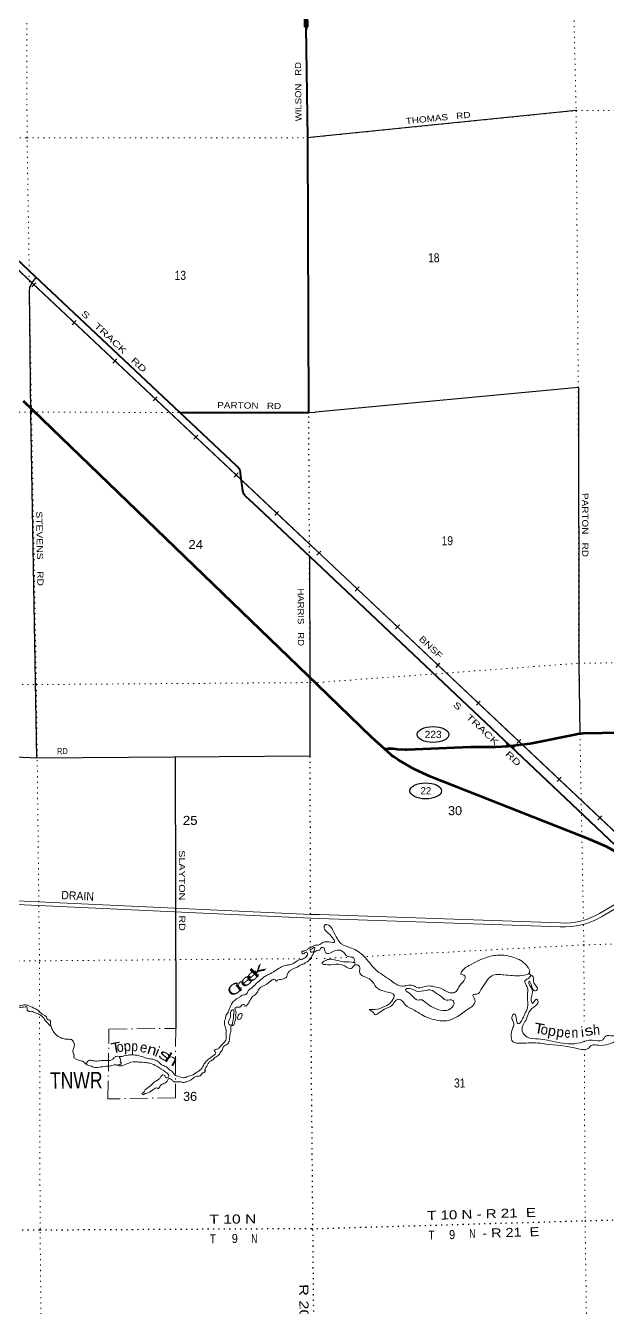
# Model space of a CAD drawing. Header units: feet. Extents: x -2 to 285336, y -549186 to -364975.
# Drawn here: x 184335 to 195631, y -439387 to -414513 of the extents above; entities that cross this region are included whole.
import ezdxf
from ezdxf.enums import TextEntityAlignment as Align

# ---------------------------------------------------------------- set-up
doc = ezdxf.new("R2010")
doc.units = ezdxf.units.FT
doc.header["$LTSCALE"] = 70
doc.linetypes.add('DOT_DASHED', pattern=[7.7, 5, -1.2, 0.3, -1.2])
doc.linetypes.add('DOTTED', pattern=[1.5, 0.3, -1.2])
for name, color, linetype, lineweight in [('17', 7, 'Continuous', 25), ('23', 7, 'Continuous', 70), ('25', 7, 'Continuous', 25), ('26', 7, 'Continuous', 40), ('27', 7, 'Continuous', 13), ('29', 7, 'Continuous', 25), ('34', 7, 'Continuous', 25), ('39', 7, 'Continuous', 13), ('41', 7, 'Continuous', 13), ('44', 7, 'DOT_DASHED', 13), ('6', 7, 'DOTTED', 25), ('61', 7, 'Continuous', 13), ('7', 7, 'DOTTED', 13)]:
    doc.layers.add(name, color=color, linetype=linetype, lineweight=lineweight)
doc.layers.add('30', color=7, linetype='Continuous')

msp = doc.modelspace()

# ---------------------------------------------------------------- linework, layer by layer
at = {"layer": '17'}
for centre in [(192245.46, -428269.99), (192103.59, -429364.19)]:
    msp.add_ellipse(centre, major_axis=(-309.24, 1), ratio=0.500121, dxfattribs=at)
at = {"layer": '23'}
msp.add_line((190004.6, -427304.84), (184294.9, -421800.54), dxfattribs=at)
for points in [[(191302.4, -428549.73), (191048.49, -428322.8), (190004.6, -427304.84)], [(193744.51, -428492.16), (194132.06, -428441.57), (194999.96, -428267.65), (195025.28, -428262.59), (195049.96, -428258.98), (195123.47, -428248.23), (195169.26, -428245.08), (200611.21, -428147.5), (200799.61, -428141.13), (201101.05, -428105.2), (201129.94, -428099.05), (201429, -428017.25), (201717.87, -427904.63), (201993.38, -427762.43), (203010.62, -427143.45)], [(191302.4, -428549.73), (191319.29, -428548.06), (191377.28, -428542.34), (191466.5, -428542.61), (191555.2, -428552.21), (191701.77, -428560.75), (191746.85, -428560.3), (192664.9, -428521.05), (192982.37, -428511.94), (193457.57, -428509.58), (193700.94, -428497.85), (193744.51, -428492.16)], [(196191.51, -430806.58), (195923.69, -430618.88), (195610.54, -430445.13), (195287.54, -430307.48), (192206.09, -429090), (191878.93, -428943.52), (191568.88, -428763.64), (191481.67, -428704.25), (191456.62, -428687.19), (191431.67, -428665.26), (191302.4, -428549.73)]]:
    msp.add_lwpolyline(points, dxfattribs=at)
at = {"layer": '25', "lineweight": 40}
for points in [[(193671.83, -428423.47), (193683.52, -428454.81), (193683.52, -428466.68), (193675.97, -428476.38), (193644.76, -428500.56)], [(193817.19, -428560.85), (193810.74, -428533.56), (193810.74, -428516.3), (193819.37, -428503.35), (193843.67, -428479.22)]]:
    msp.add_lwpolyline(points, dxfattribs=at)
at = {"layer": '26'}
for p, q in [((188754.58, -423781.89), (188753.88, -423781.12)), ((189985.07, -424939.16), (188754.58, -423781.89)), ((193744.51, -428492.16), (189985.07, -424939.16))]:
    msp.add_line(p, q, dxfattribs=at)
for points in [[(189785.2, -414540.06), (189782.28, -414080.16), (189749.19, -411377.35), (187805.91, -411353.09), (187780.91, -411350.17), (187755.91, -411349.44), (187013.7, -411327.92)], [(187327.56, -422020.8), (184519.78, -419381.24), (179061.84, -414226.4)], [(187327.56, -422020.8), (187349.29, -422020.83), (189834.59, -422023.51), (189812.29, -416688.78), (189785.2, -414540.06)], [(188754.58, -423781.89), (188619.71, -423655.05), (188594.71, -423631.54), (188574.79, -423606.54), (188572.59, -423602.99), (188567.33, -423592.1), (188565.83, -423587.92), (188559.39, -423562.96), (188556, -423537.92), (188510.77, -423204.07), (188507.62, -423180.83), (188501.48, -423154.07), (188499.42, -423147.21), (188492.77, -423131.31), (188484.49, -423116.19), (188477.96, -423106.77), (188457.07, -423082.64), (188431.15, -423058.27), (187327.56, -422020.8)], [(188766.27, -423794.85), (188764.4, -423792.78), (188754.58, -423781.89)], [(196191.51, -430806.58), (196141.94, -430757.95), (193744.51, -428492.16)]]:
    msp.add_lwpolyline(points, dxfattribs=at)
at = {"layer": '29'}
for p, q in [((195024.22, -416163.09), (189916.9, -416678.73)), ((189916.9, -416678.73), (189812.4, -416688.04)), ((195068.13, -421534.43), (189960.96, -422016.75)), ((189834.59, -422023.51), (189960.96, -422016.75)), ((187236.86, -428704.29), (187249.1, -433973))]:
    msp.add_line(p, q, dxfattribs=at)
for points in [[(184554.78, -428723.27), (184435.18, -422049.54), (184412.01, -419638.01), (184421.02, -419587.35), (184442.4, -419538.94), (184476.16, -419484.9), (184541.17, -419401.35)], [(195068.13, -421534.43), (195073.73, -426887.86), (195098.31, -428251.18)], [(189862.41, -428683.75), (189861.55, -427257.54), (189851.98, -424813.99)], [(179209.22, -425893.88), (179285.57, -425968.68), (179305.41, -425981.52), (179327.92, -425990.53), (179406.13, -425999.67), (181805.62, -426007.98), (181823.81, -426014.16), (181837.32, -426025.42), (181853.07, -426056.94), (181862.79, -426121.42), (181926.53, -428471.03), (181940.86, -428514.65), (181969.28, -428542.62), (182008.38, -428559.68), (182069.14, -428573.19), (182218.32, -428594.54), (182681.76, -428636.7), (184562.82, -428725.2), (189862.41, -428683.75)]]:
    msp.add_lwpolyline(points, dxfattribs=at)
at = {"layer": '34'}
for p, q in [((184456.47, -419584.75), (184532.24, -419504.17)), ((185239.36, -420317.36), (185315.13, -420236.78)), ((186028.57, -421063.08), (186104.34, -420982.5)), ((186811.47, -421795.69), (186887.24, -421715.11)), ((187600.68, -422541.4), (187676.45, -422460.82)), ((188383.57, -423274.01), (188459.34, -423193.43)), ((189172.78, -424019.73), (189248.56, -423939.15)), ((189983.09, -424699.39), (221937.47, -454824.26)), ((189991.23, -424792.5), (190067.11, -424712.02)), ((190734.61, -425486.51), (190810.48, -425406.03)), ((191516.56, -426220.12), (191592.44, -426139.64)), ((192304.82, -426966.85), (192380.69, -426886.37)), ((193086.77, -427700.46), (193162.65, -427619.98)), ((193875.03, -428447.19), (193950.9, -428366.7)), ((194656.98, -429180.8), (194732.86, -429100.32)), ((195445.24, -429927.53), (195521.11, -429847.04))]:
    msp.add_line(p, q, dxfattribs=at)
at = {"layer": '34', "lineweight": 13}
msp.add_line((189982.25, -424700.1), (221936.8, -454825.73), dxfattribs=at)
at = {"layer": '34'}
for points in [[(175846.54, -411419.92), (177642.71, -413106.02), (177656.69, -413116.41), (178384.87, -413801.09), (178386.05, -413800.18), (179114.28, -414484.9), (179115.45, -414483.99), (181375.81, -416609.34), (189982.25, -424698.04)], [(179115.45, -414484.1), (181375.74, -416609.41), (189946.05, -424668.47)]]:
    msp.add_lwpolyline(points, dxfattribs=at)
at = {"layer": '34', "lineweight": 13}
msp.add_lwpolyline([(176919.26, -412426.19), (177647.53, -413110.96), (177655.99, -413117.25), (178384.8, -413802.53), (178385.98, -413801.62), (179114.22, -414486.34), (179115.39, -414485.43), (181375.06, -416610.14), (189945.36, -424669.2)], dxfattribs=at)
at = {"layer": '39'}
for p, q in [((196478.97, -431150.56), (195477.3, -431742.52)), ((196534.85, -431204.66), (195515.46, -431807.09)), ((194717.47, -431925.97), (190041.4, -431762.86)), ((194714.45, -432000.91), (190042.02, -431837.98)), ((194108.62, -432899.88), (194148.27, -432949.28))]:
    msp.add_line(p, q, dxfattribs=at)
for points in [[(172426.18, -430022.69), (173810.82, -430014.13), (173964.6, -430013.93), (179233.51, -431340.28), (184584.35, -431591.41), (189864.04, -431834.84), (190042.02, -431837.98)], [(182101.75, -431399.81), (184587.83, -431516.49), (189863.74, -431759.74), (190041.4, -431762.86)]]:
    msp.add_lwpolyline(points, dxfattribs=at)
for radius, start in [(1338.04, 266.59017), (1413.04, 266.59016)]:
    msp.add_arc((194797.05, -430590.3), radius, start, 300.5568, dxfattribs=at)
for points in [[(190046.57, -432342.79), (190124.1, -432300.12), (190226.74, -432295.59), (190331.4, -432295.07), (190296.87, -432218.88), (190181.66, -432098.88), (190128.96, -432008.71), (190142.89, -431968.45), (190219.37, -431968.07), (190302.32, -432072.15), (190389.53, -432236.5), (190464.39, -432330.58), (190661.98, -432414), (190902.14, -432571.56), (191130.64, -432831.66), (191413.24, -433033.22), (191637.14, -433152.68), (191751.82, -433140.05), (191854.47, -433139.54), (191955.3, -433185.26), (192124.23, -433152.27), (192271.21, -433163.59), (192428.4, -433211.04), (192629.98, -433284.39), (192694.27, -433255.94), (192766.27, -433141.04), (192862.36, -433011.95), (192864.13, -432953.66), (192787.51, -432919.88), (192813.42, -432857.45), (192947.85, -432752.29), (193299.44, -432591.78), (193552.88, -432550.33), (193846.98, -432609.15), (194091.27, -432790.81), (194121.85, -432887.11), (193973.14, -432946.13), (193622.87, -432933.81), (193385.45, -432955.08), (193275.22, -433072.19), (193177.22, -433227.41), (193099.05, -433308.18), (193022.61, -433318.61), (193057.23, -433418.92), (192933.15, -433594.37), (192511.4, -433823.54), (192162.97, -433771.02), (192019.8, -433705.42), (191878.55, -433617.7), (191707.04, -433514.06), (191585.85, -433408.15), (191527.56, -433428.54), (191451.46, -433523.37), (191304.83, -433598.45), (191178.38, -433685.49), (191116.06, -433705.89), (191089.74, -433665.83), (191006.97, -433605.96), (191079.44, -433609.62), (191232.29, -433578.71), (191382.96, -433507.63), (191463.09, -433414.79), (191493.01, -433346.32), (191299.4, -433252.83), (191144.1, -433173.22), (191040.89, -433035.08), (190901.71, -432963.42), (190822.93, -432893.48), (190818.41, -432770.92), (190727.71, -432741.23), (190659.57, -432813.91), (190532.56, -432762.3), (190307.01, -432733.27), (190160.09, -432736.02), (190095, -432723.05)], [(185492.85, -434651.42), (185515.71, -434647.01), (185544.5, -434611.81), (185577.93, -434592.47), (185597.99, -434591.7), (185664.84, -434605.19), (185721.18, -434607.05), (185831.33, -434596.81), (185979.91, -434593.13), (186027.31, -434571.26), (186065.98, -434531.65), (186089.6, -434518.72), (186214.1, -434515.96), (186273.61, -434495.62), (186325.87, -434495.63), (186333.82, -434493.32), (186399.81, -434484.78), (186464.34, -434490.33), (186590.07, -434519.63), (186742.5, -434563.95), (186821.31, -434574.97), (186878.57, -434600.88), (186898.95, -434608.12), (186946.96, -434654.44), (187010.86, -434696.13), (187092.98, -434741.13), (187107.79, -434760.63), (187151.02, -434787.06), (187230.74, -434874.3), (187259.53, -434891.25), (187265.62, -434893.02), (187393.67, -434930.26), (187423.77, -434929.11), (187501.04, -434900.07), (187586.41, -434872.73), (187604.01, -434860.01), (187713.85, -434789.61), (187750.75, -434756.09), (187797.69, -434670.03), (187843.7, -434612.1), (187903.99, -434559.63), (188007.43, -434479.44), (188020.85, -434462.87), (188023.8, -434434.68), (188003.19, -434421.42), (187998.33, -434399.54), (188019.79, -434382.66), (188025.73, -434380.43), (188061.62, -434373.04), (188102.61, -434341.38), (188123.61, -434312.49), (188221.72, -434198.38), (188232.22, -434157.85), (188225.29, -434081.88), (188227.38, -434031.65), (188211.88, -433941.96), (188195.99, -433842.25), (188213.9, -433785.39), (188229.42, -433718.59), (188280.46, -433634.38), (188283.93, -433620.2), (188335.66, -433501.86), (188352.49, -433469.11), (188418.64, -433412.42), (188432.16, -433397.86), (188483.57, -433375.83), (188524.24, -433336.15), (188613.79, -433312.66), (188635.09, -433291.79), (188657.48, -433246.78), (188713.83, -433196.48), (188814.65, -433100.33), (188923.72, -433009.89), (188992.04, -432957.12), (189039.36, -432933.23), (189053.18, -432926.7), (189167.26, -432862.14), (189287.06, -432789.34), (189352.29, -432760.76), (189402.08, -432748.83), (189479.81, -432731.81), (189558.85, -432696.69), (189623.54, -432654.09), (189710.91, -432626.67), (189787.49, -432579.6), (189810.12, -432540.62), (189809.34, -432520.58), (189794.29, -432495.08), (189742.88, -432517.11), (189713.01, -432524.27), (189698.35, -432508.78), (189713.18, -432476.11), (189733.09, -432471.34), (189739.11, -432471.11), (189800.47, -432446.69), (189843.48, -432414.95), (189944.13, -432366.96)], [(188639.69, -433516.31), (188675.74, -433460.76), (188700.06, -433413.68), (188761.59, -433341.11), (188818.25, -433298.81), (188849.91, -433233.41), (188978.82, -433136.18), (189028.07, -433110.22), (189092.22, -433053.6), (189100.09, -433049.29), (189151.27, -433021.25), (189179.6, -433026.18), (189190.7, -433053.85), (189214.79, -433052.92), (189239.95, -433027.88), (189294.13, -433025.82), (189337.82, -433012.11), (189398.81, -432977.67), (189415.33, -432936.91), (189443.05, -432873.66), (189482.27, -432848.09), (189527.19, -432814.26), (189590.72, -432793.78), (189663.28, -432746.87), (189698.94, -432733.46), (189704.8, -432729.23), (189744.71, -432721.68), (189763.86, -432696.87), (189799.37, -432679.46), (189863.37, -432618.83), (189901.34, -432561.21), (189939.03, -432495.56), (189980.17, -432467.91), (189995.91, -432459.28), (190046.94, -432456.28)], [(189870.44, -432437.48), (189860.91, -432450.39), (189859.52, -432466.5), (189882.6, -432491.7), (189916.64, -432488.39), (189950.38, -432424.9), (189949.61, -432404.87), (189937.42, -432401.33), (189925.37, -432401.79), (189896.27, -432428.99), (189869.33, -432437.49)], [(189944.13, -432366.96), (189977.86, -432355.64), (190016.07, -432356.19), (190046.57, -432342.79)], [(190110, -432681.05), (190155.74, -432655.65), (190244.2, -432631.1), (190361, -432646.6), (190512.1, -432680.01), (190663.09, -432689.3), (190733.6, -432703.02), (190709.35, -432679.02), (190719.35, -432664.91), (190705.04, -432608.71), (190570.01, -432567.18), (190509.34, -432495.14), (190424.63, -432453.36), (190281.89, -432494.26), (190173.28, -432514.9), (190144.91, -432466.81), (190124.54, -432408.63), (190080.25, -432404.84), (190046.94, -432456.28)], [(190110, -432681.05), (190099, -432694.05), (190093, -432707.05), (190095, -432721.05), (190095, -432723.05)], [(194148.27, -432949.28), (194174.45, -432953.17), (194205.19, -433089.67), (194270.12, -433217.95), (194229.98, -433246.29), (194163.23, -433164.23), (194110.46, -433057.98), (194104.51, -433078.11), (194157.3, -433190.38), (194163.94, -433341.07), (194152.23, -433431.55), (194176.62, -433487.7), (194222.69, -433433.21), (194258.81, -433406.91), (194287.16, -433448.97), (194201.06, -433559.92), (194096.9, -433683.02), (194045.11, -433817.92), (193987.14, -433916.68), (193991.74, -434059.33), (194076.61, -434141.3), (194288.11, -434178.43), (194648.45, -434241.48), (195107.6, -434250.72), (195334.83, -434199.35), (195530.08, -434200.39), (195566.15, -434162.03), (195602.22, -434121.66), (195731.03, -434119.01), (195954.05, -434021.44), (196211.12, -433881.5), (196341.63, -433802.48), (196434.07, -433765.84), (196284.98, -433730.41), (196077.53, -433697.28), (196043.19, -433667.31), (196214.08, -433618.23), (196489.81, -433612.84), (196844.03, -433607.06), (197272.34, -433504.45), (197597.94, -433390.29), (197720.67, -433377.63), (197762.87, -433361.34), (197801.15, -433369.19), (197826.17, -433584.09), (197809.27, -433883.59), (197678.62, -433928.45), (197340.68, -433978.37), (196777.28, -434023.37), (196704.74, -434003.63), (196545.67, -433988.35), (196497.24, -433956.44), (196523.25, -433918.13), (196732.49, -433896.99), (196915.68, -433904.12), (197084.57, -433859.07), (197134.61, -433790.49), (196993.57, -433753.01), (196830.53, -433751.81), (196768.12, -433750.11), (196689.86, -433806.77), (196599.22, -433791.15), (196544.84, -433783.38), (196480.7, -433850.01), (196432.64, -433910.54), (196191.45, -433996.14), (196018.67, -434073.36), (195823.94, -434198.93), (195464.07, -434301.19), (195333.23, -434299.84), (195255, -434366.54), (195041.63, -434361.57), (194445.5, -434276.12), (194099.21, -434253.73), (193778.99, -434207.09), (193772.28, -434042.34), (193798.11, -433957.81), (193815.89, -433875.33), (193785.4, -433803.14), (193791.09, -433716.7), (193823.2, -433692.42), (193865.94, -433810.78), (193906.5, -433884.93), (193962.62, -433826.37), (194028.49, -433689.39), (194082.33, -433566.54), (194079.52, -433369.62), (194083.21, -433285.2), (194082.83, -433192.76), (194040.23, -433110.58), (194029.91, -433048.34), (194084.11, -433011.9), (194148.27, -432949.28)], [(191733.95, -433200.43), (191754.06, -433196.31), (191927.37, -433247.7), (192106.46, -433236.76), (192209.09, -433230.22), (192316.02, -433293.99), (192398.77, -433349.85), (192499.71, -433423.7), (192630.57, -433431.09), (192652.84, -433463.13), (192578.89, -433592.11), (192434.12, -433629), (192246.68, -433565.63), (192113.49, -433479.88), (192004.54, -433416.12), (191944.18, -433422.45), (191849.27, -433346.55), (191758.4, -433272.65), (191713.92, -433224.64), (191733.95, -433200.43)], [(184144.57, -433527.83), (184173.95, -433516.67), (184204.75, -433533.55), (184234.93, -433534.4), (184290.65, -433520.23), (184369.15, -433523.24), (184491.87, -433578.74), (184563.58, -433614.1), (184591.74, -433640.14), (184594.84, -433643.01)], [(185487.61, -434648.09), (185580.16, -434702.73), (185620.6, -434709.21), (185655.33, -434723.92), (185761.92, -434725.87), (185899.93, -434708.54), (186009.92, -434694.31), (186101.85, -434680.75), (186124.39, -434691.93), (186158.96, -434702.65), (186260.54, -434678.7), (186421.17, -434622.39), (186483.38, -434620.01), (186574.23, -434630.58), (186640.61, -434632.05), (186739.72, -434648.32), (186751.83, -434649.87), (186880.73, -434709.13), (187041.41, -434811.32), (187087.02, -434847.69), (187118.9, -434892.62), (187084.24, -434932.07), (187053.9, -434927.21), (187036.39, -434889.76), (186999.73, -434877.12), (186985.91, -434883.67), (186960.59, -434904.69), (186930.33, -434954.01), (186893.04, -434977.5), (186791.61, -435057.62), (186785.82, -435063.86), (186686.17, -435137.9), (186657.07, -435165.09), (186630.74, -435212.25), (186607.28, -435229.19), (186597.7, -435241.59), (186618.54, -435260.85), (186645.95, -435241.75), (186673.81, -435234.67), (186795.93, -435169.81), (186852.89, -435135.53), (186886.85, -435130.21), (186905.3, -435139.54), (186949.61, -435089.69), (187006.26, -435047.41), (187016.15, -435043.01), (187084.69, -434996.25), (187095.74, -434969.75), (187117.11, -434950.87), (187129, -434946.4), (187165.82, -434963.05), (187201.47, -435001.81), (187219.84, -435009.13), (187334.38, -435008.76), (187409.25, -435021.95), (187443.13, -435014.63), (187549.89, -434968.42), (187612.33, -434919.88), (187665.91, -434901.79), (187737.46, -434880.99), (187762.08, -434841.93), (187768.03, -434839.7), (187789.88, -434832.84), (187824.77, -434799.41), (187816.04, -434781.68), (187821.37, -434763.43), (187881.51, -434654.79), (187919.96, -434609.18), (187980.86, -434572.74), (187992.36, -434558.26), (188076.42, -434496.86), (188103.21, -434461.73), (188148.83, -434393.78), (188178.33, -434324.44), (188262.78, -434273.06), (188283.39, -434234.14), (188286.95, -434221.97), (188302.55, -434105.01), (188320.93, -434008), (188317, -433958), (188318.39, -433941.9), (188375.29, -433905.61), (188392.19, -433874.87), (188395.13, -433846.67), (188419.6, -433751.44), (188412.28, -433717.61), (188420.24, -433663.14), (188401.72, -433599.64), (188402.88, -433577.53), (188422.41, -433562.74), (188494.66, -433559.98), (188500.59, -433557.75), (188556.95, -433507.44), (188579.25, -433512.6), (188590.06, -433532.25), (188606.57, -433543.66), (188639.69, -433516.31)], [(183140.13, -434437.01), (183193.7, -434366.75), (183200.64, -434338.39), (183248.82, -434232.22), (183300.54, -434166.04), (183343.38, -434130.29), (183479.16, -434054.87), (183587.69, -434002.57), (183629.14, -433982.93), (183707.94, -433993.95), (183714.11, -433997.73), (183738.58, -434006.82), (183806.58, -433998.2), (183855.75, -433970.23), (183955.1, -433888.19), (184063.63, -433783.72), (184092.27, -433744.51), (184129.25, -433660.83), (184172.63, -433586.94), (184212.31, -433573.39), (184326.16, -433554.99), (184356.41, -433557.84), (184367.22, -433577.48), (184362.74, -433617.78), (184379.33, -433631.19), (184395.62, -433636.59), (184403.88, -433642.29), (184439.92, -433638.91), (184490.78, -433655.02), (184588.65, -433691.4)], [(184588.29, -433691.8), (184595, -433696.22), (184684.13, -433769.99), (184703.5, -433803.36), (184764.31, -433869.25), (184793.87, -433906.24), (184820.65, -433923.27), (184835.86, -433952.78), (184883.78, -434049.26), (184904.85, -434074.53), (184944.52, -434113.14), (185034.75, -434159.84), (185103.82, -434179.26), (185204.55, -434185.44), (185230.71, -434186.45)], [(184590.67, -433639.16), (184683.9, -433711.82), (184731.29, -433742.11), (184746.11, -433761.61), (184751.43, -433795.51), (184804.37, -433813.55), (184821.12, -433883.12), (184825.07, -433930.2)], [(188311.16, -433753.58), (188289.23, -433810.6), (188275.48, -433871.31), (188290.61, -433898.82), (188303.04, -433908.37), (188325.27, -433911.54), (188344.8, -433896.75), (188351.51, -433862.39), (188371.37, -433751.27), (188371.6, -433705.12), (188380.79, -433682.7), (188376.86, -433632.7), (188364.13, -433615.12), (188338.19, -433620.13), (188314.49, -433683.24), (188314.79, -433691.25), (188313.86, -433719.37), (188310.66, -433753.96)], [(188455.5, -433744.05), (188451.1, -433786.35), (188477.64, -433797.37), (188511.14, -433780.04), (188539.4, -433730.81), (188531.99, -433694.98), (188521.5, -433683.34), (188509.46, -433683.8), (188464.53, -433717.62), (188456.24, -433743.94)], [(185230.71, -434186.45), (185271.31, -434249.09), (185282.88, -434288.77), (185253.46, -434412.28), (185256.86, -434448.27), (185274.75, -434495.73), (185274.36, -434537.88), (185291.11, -434555.3), (185407.5, -434603), (185466.7, -434626.82), (185487.82, -434648.39)], [(186113.25, -434685.15), (186116.05, -434684.22), (186189.46, -434659.34), (186195.09, -434649.1), (186169.86, -434619.97), (186184.68, -434587.3), (186165.16, -434549.94), (186155.09, -434517.04)], [(198793.4, -437735.11), (198660.7, -437823.44), (198657.48, -437933.94), (198682.99, -438229.88), (198655.39, -438381.82), (198531.81, -438471.58), (198360.01, -438530.12), (198184.52, -438664.61), (197979.14, -438755.77), (197751.58, -439012.34), (197487.72, -439062.21), (197506.59, -439221.73), (197412.71, -439377.34), (197218.25, -439451.51), (197148.37, -439468.36), (196948.01, -439635.85), (196853.62, -439906.22), (196708.65, -440022.35), (196497.29, -440000.88), (196087.18, -439990.4), (195796.61, -440116.38), (195630.13, -440337.94), (195457.55, -440711.03), (195343.76, -440975.28), (195148.7, -441084.65), (194876.2, -441105.31), (194638.08, -441098.88), (194429.36, -441210.79), (194014.85, -441455.94), (193781.57, -441583.39), (193497.57, -441727.29), (193307.96, -441935.71), (193144.62, -441951.34), (192807.32, -441996.13), (192647.41, -442117.58), (192522.99, -442229.85), (192503.45, -442335.54), (192501.23, -442609.16), (192502.93, -443145.36), (192496.41, -443970.12), (192524.16, -444622.38), (192515.81, -445047.03), (192534.46, -445194.67)], [(198832.19, -437793.38), (198729.62, -437861.66), (198727.57, -437931.95), (198753.53, -438233.19), (198719.25, -438421.96), (198564.39, -438534.43), (198393.47, -438592.67), (198220.51, -438725.22), (198021.43, -438813.59), (197788.08, -439076.68), (197564.91, -439118.86), (197578.92, -439237.34), (197460.19, -439434.15), (197239.01, -439518.51), (197180.7, -439532.57), (197007.73, -439677.16), (196913.08, -439948.28), (196730.06, -440094.89), (196492.85, -440070.79), (196100.84, -440060.77), (195841.45, -440173.24), (195690.55, -440374.06), (195521.47, -440739.57), (195398.68, -441024.74), (195169.43, -441153.28), (194877.91, -441175.38), (194654.77, -441169.36), (194463.73, -441271.79), (194049.46, -441516.8), (193814.18, -441645.34), (193540.69, -441783.92), (193341.54, -442002.82), (193152.56, -442020.9), (192834.9, -442063.08), (192692.11, -442171.53), (192587.51, -442265.92), (192573.4, -442342.24), (192571.23, -442609.33), (192572.93, -443145.53), (192566.42, -443968.91), (192594.19, -444621.58), (192585.9, -445043.31), (192603.91, -445185.9)]]:
    msp.add_spline(points, degree=3, dxfattribs=at)
at = {"layer": '44'}
msp.add_lwpolyline([(185933.9, -435342.48), (185954.16, -433986.26), (187249.1, -433973), (187247.08, -435319.34)], close=True, dxfattribs=at)
at = {"layer": '6'}
msp.add_line((189865.43, -432407.65), (189864.95, -431833.73), dxfattribs=at)
for points in [[(189864.89, -431759.35), (189861.27, -427261.36), (189832.93, -422037.69), (189812.4, -416687.59), (189788.01, -414540.05)], [(190186.43, -457019.66), (190135.49, -453831.07), (190135.5, -453832), (189991.29, -448483.07), (189939.01, -440519.58), (189865.64, -432624.42)], [(190091.67, -437854.57), (195198.09, -437704.7), (198856.52, -437613.15)], [(158563.13, -438371.63), (163215.85, -438363.56), (168545.71, -438276.6), (173822.67, -438256.38), (176661.1, -437941.41), (179334.95, -437911.86), (184614.49, -437882.79), (189886.07, -437854.59), (190091.67, -437854.57)]]:
    msp.add_lwpolyline(points, dxfattribs=at)
at = {"layer": '61'}
msp.add_line((189744.26, -414540.45), (189741.75, -414290.46), dxfattribs=at)
msp.add_lwpolyline([(189816.74, -414289.7), (189819.25, -414539.69), (189744.26, -414540.45)], dxfattribs=at)
msp.add_lwpolyline([(189752.17, -414532.37), (189749.82, -414298.37), (189808.82, -414297.77), (189811.17, -414531.77)], close=True, dxfattribs=at)
for centre, major_axis, start_param, end_param in [((185970.65, -414534.94), (3553.83, -1403.03), 0.35604106, 0.45986546), ((188594.03, -414444.98), (1127.53, -445.17), 0.24498275, 0.57132776)]:
    msp.add_ellipse(centre, major_axis=major_axis, ratio=0.999825, start_param=start_param, end_param=end_param, dxfattribs=at)
at = {"layer": '7'}
for p, q in [((189869.61, -432618.32), (190048.47, -432620.32)), ((190677.02, -432590.86), (190048.47, -432620.32)), ((195182.62, -434212.42), (195182.72, -434235.69))]:
    msp.add_line(p, q, dxfattribs=at)
for points in [[(184591.46, -431517.12), (184543.87, -427300.37), (184449.81, -422013.07), (184363.23, -416689.22), (184351.15, -411353.35)], [(194910.16, -411266.31), (195024.22, -416163.09), (195065.71, -421608.74), (195073.73, -426887.86), (195165.63, -431878.05)], [(189916.9, -416678.64), (195024.22, -416163.09), (196725.55, -416150.34)], [(173151, -416698.16), (173785.44, -416695.35), (179079.14, -416709.84), (184363.23, -416689.22), (189813.19, -416688.37), (189916.9, -416678.73)], [(158299.72, -422019.23), (163157.57, -422044.04), (168477.65, -422028.18), (172400.91, -422019.73), (179167.6, -422057.24), (184449.81, -422014.63), (189831.29, -422024.35), (189962.45, -422016.61)], [(190004.23, -427260.52), (195073.73, -426887.86), (200379.13, -426817.25), (202966.13, -426764.73)], [(163203.02, -427319.68), (163215.71, -427319.6), (168491.63, -427377.07), (173766.17, -427348.91), (179226.19, -427282.67), (184543.87, -427300.37), (189860.34, -427262.3), (190004.23, -427260.52)], [(184606.69, -433655.73), (184604.38, -432661.68), (184592.32, -431593.14)], [(195167.12, -431959.06), (195174.38, -432353.36), (195180.93, -433830.73)], [(201511.38, -432190.42), (200437.19, -432202.58), (195174.38, -432353.36), (190911.56, -432578.48)], [(175430.08, -432681.06), (179262.06, -432715.93), (184601.58, -432661.69), (189735.78, -432619.36)], [(184936.34, -457062.37), (184894.35, -454002.15), (184816.39, -448691.13), (184673.26, -443407.3), (184616.49, -437866.32), (184606.81, -433709.98)], [(195183.35, -434377.47), (195198.09, -437704.7), (195245.83, -441056.1)]]:
    msp.add_lwpolyline(points, dxfattribs=at)

# ---------------------------------------------------------------- texts
at = {"layer": '17', "width": 1.05}
msp.add_text('223', height=140, dxfattribs=at).set_placement((192248.36, -428338.3), align=Align.CENTER)
at = {"layer": '17'}
msp.add_text('22', height=140, dxfattribs=at).set_placement((192106.49, -429432.5), align=Align.CENTER)
at = {"layer": '27'}
for s, rotation, width, p in [('WILSON   RD', 90.429, 1.15, (189692.99, -416367.6)), ('S   TRACK   RD', 316.769, 1.45, (185400.78, -420113.38)), ('PARTON   RD', 359.091, 1.2, (188054.94, -421935.79)), ('S   TRACK    RD', 316.617, 1.45, (192624.26, -427705.4))]:
    msp.add_text(s, height=120, rotation=rotation, dxfattribs=dict(at, width=width)).set_placement(p)
at = {"layer": '30'}
for s, rotation, width, p in [('THOMAS   RD', 5.764, 1.2, (191722.76, -416425.99)), ('PARTON   RD', 270.06, 1.2, (195140.27, -423583.57)), ('STEVENS    RD', 271.027, 1.25, (184539.06, -423939.54)), ('HARRIS   RD', 270.224, 1.15, (189618.77, -425435.05)), ('RD', 0.448, 0.8, (184944.32, -428652.21)), ('SLAYTON     RD', 270.133, 1.3, (187311.07, -430515.13))]:
    msp.add_text(s, height=120, rotation=rotation, dxfattribs=dict(at, width=width)).set_placement(p)
at = {"layer": '34', "width": 1.3}
msp.add_text('BNSF', height=120, rotation=316.687, dxfattribs=at).set_placement((191962.02, -426427.62))
at = {"layer": '41'}
for s, height, rotation, width, p in [('DRAIN', 160.5, 357.07, 0.95, (185023.67, -431462.96)), ('k', 200, 43.874, 2.25, (188801.31, -433018.58)), ('e', 200, 40.231, 1.85, (188575.93, -433200.96)), ('e', 200, 42.039, 1.9, (188693.16, -433107.87)), ('C', 200, 35.825, 1.5, (188334.09, -433373.6)), ('r', 200, 37.783, 1.95, (188474.13, -433278.82)), ('T', 200, 349.82, 1.2, (194193.28, -434055.73)), ('o', 200, 350.07, 0.95, (194323.45, -434080.36)), ('p', 200, 350.079, 1.05, (194463.6, -434104.89)), ('e', 200, 358.018, 0.75, (194797.59, -434153.56)), ('n', 200, 1.945, 0.85, (194939.72, -434155.25)), ('s', 200, 13.964, 1.25, (195210.72, -434129.77)), ('h', 200, 5.161, 0.9, (195361.58, -434106.58)), ('T', 200, 10.182, 1.2, (186011.2, -434460.22)), ('o', 200, 7.888, 0.9, (186116.52, -434437.03)), ('p', 200, 4.745, 0.95, (186247.54, -434420.1)), ('p', 200, 359.322, 0.85, (186387.78, -434416.46)), ('e', 200, 349.598, 0.95, (186543.41, -434425.53)), ('n', 200, 343.767, 1.2, (186679.16, -434455.18)), ('s', 200, 331.305, 1.7, (186893.56, -434524.9)), ('h', 200, 328.188, 1.6, (187017.48, -434595.97))]:
    msp.add_text(s, height=height, rotation=rotation, dxfattribs=dict(at, width=width)).set_placement(p)
for s, rotation, p in [('p', 351.763, (194628.68, -434131.58)), ('i', 5.886, (195125.73, -434146.57)), ('i', 338.202, (186832.24, -434506.14))]:
    msp.add_text(s, height=200, rotation=rotation, dxfattribs=at).set_placement(p)
at = {"layer": '44', "width": 0.8}
msp.add_text('TNWR', height=318.2, rotation=0.397, dxfattribs=at).set_placement((184809.5, -435142.35))
at = {"layer": '6'}
for s, rotation, width, p in [('T 10 N - R 21  E', 1.681, 1.25, (192134.24, -437692.14)), ('T 10 N', 0.306, 1.3, (187902.74, -437763.5)), ('T', 0.306, 0.85, (187908.59, -438142.69)), ('9', 0.306, 0.9, (188338.42, -438137.77)), ('N', 0.306, 0.7, (188715.87, -438138.36)), ('T', 1.681, 0.85, (192158.79, -438074.04)), ('9', 1.681, 0.9, (192560.14, -438064.07)), ('N', 1.681, 0.7, (192952.75, -438043.28)), (' - R 21  E', 1.681, 1.2, (193125.28, -438038.06)), ('R 20 E', 270.532, 1.35, (189649.3, -438937.64))]:
    msp.add_text(s, height=175, rotation=rotation, dxfattribs=dict(at, width=width)).set_placement(p)
at = {"layer": '7'}
for s, width, p in [('18', 0.85, (192149.88, -419106.65)), ('19', 0.85, (192413, -424598.02)), ('30', 1.05, (192537.35, -429836.18)), ('31', 0.85, (192653.52, -435121.01))]:
    msp.add_text(s, height=175, rotation=0.285, dxfattribs=dict(at, width=width)).set_placement(p)
for s, width, p in [('13', 0.85, (187228.5, -419446.42)), ('24', 1.1, (187495, -424672.05)), ('25', 1.1, (187387.53, -430024.04)), ('36', 1.05, (187392, -435380.05))]:
    msp.add_text(s, height=175, dxfattribs=dict(at, width=width)).set_placement(p)

doc.saveas('drawing.dxf')
